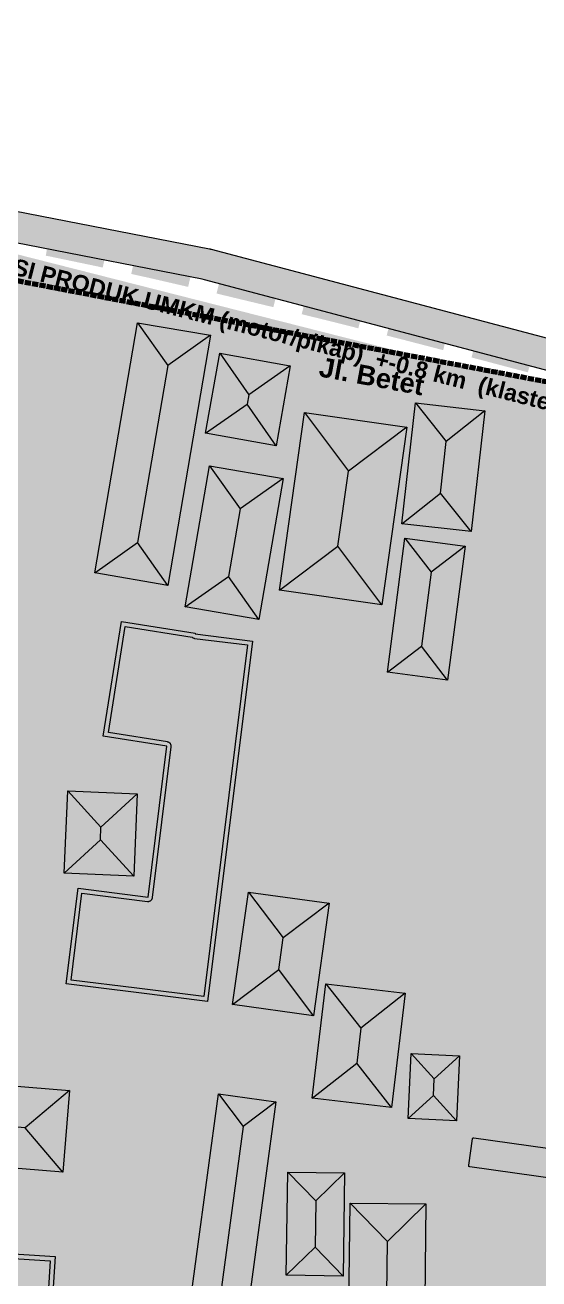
# Model space of a CAD drawing. Header units: metres. Extents: x 305909 to 307171, y 9156037 to 9156671.
# Drawn here: x 306604.4 to 306657.2, y 9156401.9 to 9156530.5 of the extents above; entities that cross this region are included whole.
import ezdxf
from ezdxf.enums import TextEntityAlignment as Align

# ---------------------------------------------------------------- set-up
doc = ezdxf.new("R2010")
doc.units = ezdxf.units.M
doc.linetypes.add('DASHED', pattern=[1.524, 1.27, -0.254])
doc.linetypes.add('DASHED2', pattern=[0.762, 0.635, -0.127])
for name, color, linetype, lineweight, true_color in [('A-ALUR_DISTRIBUSI', 7, 'DASHED', 50, 0x7828a0), ('A-LABEL', 7, 'Continuous', 0, 0x000000), ('B-BANGUNAN_PERMUKIMAN', 7, 'Continuous', 13, 0xf0cd8c), ('B-BAYANGAN', 7, 'Continuous', 0, 0x76786c), ('B-DELINEASI', 7, 'DASHED2', 70, 0xc800c8), ('J-PERKERASAN_JALAN', 7, 'Continuous', 9, 0x989896), ('T-LABEL_JALAN', 7, 'Continuous', 0, 0x282828), ('Z-R', 7, 'Continuous', 0, 0xfaf4e6)]:
    doc.layers.add(name, color=color, linetype=linetype, lineweight=lineweight, true_color=true_color)
doc.styles.add('ARIALB', font='arialbd.ttf')

msp = doc.modelspace()

# ---------------------------------------------------------------- hatches: boundary and pattern name
at = {"layer": 'A-ALUR_DISTRIBUSI', "true_color": 0x7828a0}
h = msp.add_hatch(color=195, dxfattribs=at)
h.dxf.hatch_style = 1
h.paths.add_polyline_path([(306607.12, 9156508.18), (306607.13, 9156508.18), (306612.09, 9156507.15), (306612.09, 9156507.14), (306612.67, 9156507.02), (306612.37, 9156505.65), (306611.8, 9156505.78), (306606.85, 9156506.81), (306606.52, 9156506.87), (306606.78, 9156508.25), (306607.12, 9156508.18)])
h = msp.add_hatch(color=195, dxfattribs=at)
h.dxf.hatch_style = 1
h.paths.add_polyline_path([(306617.51, 9156505.95), (306617.52, 9156505.95), (306621.46, 9156505.04), (306621.14, 9156503.67), (306617.2, 9156504.58), (306615.3, 9156505), (306615.6, 9156506.37), (306617.51, 9156505.95)])
h = msp.add_hatch(color=195, dxfattribs=at)
h.dxf.hatch_style = 1
h.paths.add_polyline_path([(306629.72, 9156503.07), (306629.73, 9156503.07), (306630.23, 9156502.95), (306629.89, 9156501.59), (306629.39, 9156501.71), (306624.06, 9156502.99), (306624.39, 9156504.35), (306629.72, 9156503.07)])
h = msp.add_hatch(color=195, dxfattribs=at)
h.dxf.hatch_style = 1
h.paths.add_polyline_path([(306636.51, 9156501.4), (306636.52, 9156501.39), (306638.96, 9156500.77), (306638.62, 9156499.42), (306636.18, 9156500.04), (306632.8, 9156500.87), (306633.14, 9156502.23), (306636.51, 9156501.4)])
h = msp.add_hatch(color=195, dxfattribs=at)
h.dxf.hatch_style = 1
h.paths.add_polyline_path([(306643.76, 9156499.56), (306643.77, 9156499.55), (306647.68, 9156498.54), (306647.33, 9156497.18), (306643.41, 9156498.2), (306641.53, 9156498.68), (306641.87, 9156500.04), (306643.76, 9156499.56)])
h = msp.add_hatch(color=195, dxfattribs=at)
h.dxf.hatch_style = 1
h.paths.add_polyline_path([(306651.46, 9156497.55), (306651.47, 9156497.55), (306656.39, 9156496.25), (306656.03, 9156494.9), (306651.11, 9156496.2), (306650.24, 9156496.43), (306650.59, 9156497.78), (306651.46, 9156497.55)])
at = {"layer": 'B-BANGUNAN_PERMUKIMAN', "true_color": 0xef9568}
h = msp.add_hatch(color=21, dxfattribs=at)
h.dxf.hatch_style = 1
h.paths.add_polyline_path([(306615.93, 9156499.98), (306615.93, 9156499.98), (306619.04, 9156495.59), (306615.95, 9156477.43), (306611.56, 9156474.32), (306615.93, 9156499.98)])
at = {"layer": 'B-BANGUNAN_PERMUKIMAN', "true_color": 0xe79064}
h = msp.add_hatch(color=33, dxfattribs=at)
h.dxf.hatch_style = 1
h.paths.add_polyline_path([(306619.04, 9156495.59), (306615.93, 9156499.98), (306623.43, 9156498.7), (306619.04, 9156495.59)])
at = {"layer": 'B-BANGUNAN_PERMUKIMAN', "true_color": 0xb8724f}
h = msp.add_hatch(color=35, dxfattribs=at)
h.dxf.hatch_style = 1
h.paths.add_polyline_path([(306619.07, 9156473.04), (306615.95, 9156477.43), (306619.04, 9156495.59), (306623.43, 9156498.7), (306619.07, 9156473.04)])
at = {"layer": 'B-BANGUNAN_PERMUKIMAN', "true_color": 0xef9568}
h = msp.add_hatch(color=21, dxfattribs=at)
h.dxf.hatch_style = 1
h.paths.add_polyline_path([(306627.36, 9156492.59), (306627.19, 9156491.64), (306622.92, 9156488.66), (306624.38, 9156496.86), (306624.38, 9156496.86), (306627.36, 9156492.59)])
at = {"layer": 'B-BANGUNAN_PERMUKIMAN', "true_color": 0xe79064}
h = msp.add_hatch(color=33, dxfattribs=at)
h.dxf.hatch_style = 1
h.paths.add_polyline_path([(306627.36, 9156492.59), (306624.38, 9156496.86), (306631.63, 9156495.58), (306627.36, 9156492.59)])
at = {"layer": 'B-BANGUNAN_PERMUKIMAN', "true_color": 0xb8724f}
h = msp.add_hatch(color=35, dxfattribs=at)
h.dxf.hatch_style = 1
h.paths.add_polyline_path([(306627.19, 9156491.64), (306627.36, 9156492.59), (306631.63, 9156495.58), (306630.18, 9156487.37), (306630.18, 9156487.37), (306627.19, 9156491.64)])
at = {"layer": 'B-BANGUNAN_PERMUKIMAN', "true_color": 0xc07753}
h = msp.add_hatch(color=23, dxfattribs=at)
h.dxf.hatch_style = 1
h.paths.add_polyline_path([(306627.19, 9156491.64), (306630.18, 9156487.37), (306622.92, 9156488.66), (306627.19, 9156491.64)])
at = {"layer": 'B-BANGUNAN_PERMUKIMAN', "true_color": 0xee9467}
h = msp.add_hatch(color=21, dxfattribs=at)
h.dxf.hatch_style = 1
h.paths.add_polyline_path([(306647.64, 9156487.8), (306647.04, 9156482.51), (306643.09, 9156479.36), (306644.49, 9156491.76), (306647.64, 9156487.8)])
at = {"layer": 'B-BANGUNAN_PERMUKIMAN', "true_color": 0xe99165}
h = msp.add_hatch(color=33, dxfattribs=at)
h.dxf.hatch_style = 1
h.paths.add_polyline_path([(306651.6, 9156490.95), (306647.64, 9156487.8), (306644.49, 9156491.76), (306644.49, 9156491.76), (306651.6, 9156490.95)])
at = {"layer": 'B-BANGUNAN_PERMUKIMAN', "true_color": 0xef9467}
h = msp.add_hatch(color=21, dxfattribs=at)
h.dxf.hatch_style = 1
h.paths.add_polyline_path([(306633.09, 9156490.77), (306637.6, 9156484.77), (306636.51, 9156477.05), (306630.52, 9156472.54), (306633.09, 9156490.77)])
at = {"layer": 'B-BANGUNAN_PERMUKIMAN', "true_color": 0xe89064}
h = msp.add_hatch(color=33, dxfattribs=at)
h.dxf.hatch_style = 1
h.paths.add_polyline_path([(306643.6, 9156489.29), (306643.6, 9156489.29), (306637.6, 9156484.77), (306633.09, 9156490.77), (306643.6, 9156489.29)])
at = {"layer": 'B-BANGUNAN_PERMUKIMAN', "true_color": 0xb97350}
h = msp.add_hatch(color=23, dxfattribs=at)
h.dxf.hatch_style = 1
h.paths.add_polyline_path([(306650.19, 9156478.56), (306650.19, 9156478.56), (306647.04, 9156482.51), (306647.64, 9156487.8), (306651.6, 9156490.95), (306650.19, 9156478.56)])
at = {"layer": 'B-BANGUNAN_PERMUKIMAN', "true_color": 0xb87350}
h = msp.add_hatch(color=35, dxfattribs=at)
h.dxf.hatch_style = 1
h.paths.add_polyline_path([(306641.03, 9156471.05), (306641.03, 9156471.05), (306636.51, 9156477.05), (306637.6, 9156484.77), (306643.6, 9156489.29), (306641.27, 9156472.8), (306641.03, 9156471.05)])
at = {"layer": 'B-BANGUNAN_PERMUKIMAN', "true_color": 0xef9568}
h = msp.add_hatch(color=21, dxfattribs=at)
h.dxf.hatch_style = 1
h.paths.add_polyline_path([(306626.47, 9156480.88), (306625.28, 9156473.96), (306620.85, 9156470.84), (306623.35, 9156485.31), (306626.47, 9156480.88)])
at = {"layer": 'B-BANGUNAN_PERMUKIMAN', "true_color": 0xe79064}
h = msp.add_hatch(color=33, dxfattribs=at)
h.dxf.hatch_style = 1
h.paths.add_polyline_path([(306626.47, 9156480.88), (306623.35, 9156485.31), (306623.35, 9156485.31), (306630.9, 9156484), (306626.47, 9156480.88)])
at = {"layer": 'B-BANGUNAN_PERMUKIMAN', "true_color": 0xb8724f}
h = msp.add_hatch(color=35, dxfattribs=at)
h.dxf.hatch_style = 1
h.paths.add_polyline_path([(306628.4, 9156469.53), (306628.4, 9156469.53), (306625.28, 9156473.96), (306626.47, 9156480.88), (306630.9, 9156484), (306628.4, 9156469.53)])
at = {"layer": 'B-BANGUNAN_PERMUKIMAN', "true_color": 0xbe7652}
h = msp.add_hatch(color=23, dxfattribs=at)
h.dxf.hatch_style = 1
h.paths.add_polyline_path([(306647.04, 9156482.51), (306650.19, 9156478.56), (306643.09, 9156479.36), (306647.04, 9156482.51)])
at = {"layer": 'B-BANGUNAN_PERMUKIMAN', "true_color": 0xc07753}
h = msp.add_hatch(color=23, dxfattribs=at)
h.dxf.hatch_style = 1
h.paths.add_polyline_path([(306611.56, 9156474.32), (306615.95, 9156477.43), (306619.07, 9156473.04), (306611.56, 9156474.32)])
at = {"layer": 'B-BANGUNAN_PERMUKIMAN', "true_color": 0xee9467}
h = msp.add_hatch(color=21, dxfattribs=at)
h.dxf.hatch_style = 1
h.paths.add_polyline_path([(306646.09, 9156474.39), (306645.1, 9156466.81), (306641.61, 9156464.12), (306643.41, 9156477.88), (306646.09, 9156474.39)])
at = {"layer": 'B-BANGUNAN_PERMUKIMAN', "true_color": 0xe89064}
h = msp.add_hatch(color=33, dxfattribs=at)
h.dxf.hatch_style = 1
h.paths.add_polyline_path([(306646.09, 9156474.39), (306643.41, 9156477.88), (306649.58, 9156477.07), (306646.09, 9156474.39)])
at = {"layer": 'B-BANGUNAN_PERMUKIMAN', "true_color": 0xbf7753}
h = msp.add_hatch(color=23, dxfattribs=at)
h.dxf.hatch_style = 1
h.paths.add_polyline_path([(306636.51, 9156477.05), (306641.03, 9156471.05), (306630.52, 9156472.54), (306636.51, 9156477.05)])
at = {"layer": 'B-BANGUNAN_PERMUKIMAN', "true_color": 0xb97350}
h = msp.add_hatch(color=23, dxfattribs=at)
h.dxf.hatch_style = 1
h.paths.add_polyline_path([(306647.78, 9156463.31), (306647.78, 9156463.31), (306645.1, 9156466.81), (306646.09, 9156474.39), (306649.58, 9156477.07), (306649.58, 9156477.07), (306647.78, 9156463.31)])
at = {"layer": 'B-BANGUNAN_PERMUKIMAN', "true_color": 0xc07753}
h = msp.add_hatch(color=23, dxfattribs=at)
h.dxf.hatch_style = 1
h.paths.add_polyline_path([(306625.28, 9156473.96), (306628.4, 9156469.53), (306620.85, 9156470.84), (306620.85, 9156470.84), (306625.28, 9156473.96)])
at = {"layer": 'B-BANGUNAN_PERMUKIMAN', "true_color": 0xd4845c}
h = msp.add_hatch(color=23, dxfattribs=at)
h.dxf.hatch_style = 1
h.paths.add_polyline_path([(306627.74, 9156467.32), (306623.14, 9156430.33), (306615.81, 9156431.24), (306608.62, 9156432.13), (306609.84, 9156441.95), (306617.03, 9156441.05), (306618.96, 9156456.53), (306612.43, 9156457.55), (306614.29, 9156469.33), (306621.87, 9156468.13), (306621.85, 9156468.05), (306627.74, 9156467.32)])
at = {"layer": 'B-BANGUNAN_PERMUKIMAN', "true_color": 0xbf7753}
h = msp.add_hatch(color=23, dxfattribs=at)
h.dxf.hatch_style = 1
h.paths.add_polyline_path([(306641.61, 9156464.12), (306641.61, 9156464.12), (306645.1, 9156466.81), (306647.78, 9156463.31), (306641.79, 9156464.1), (306641.61, 9156464.12)])
at = {"layer": 'B-BANGUNAN_PERMUKIMAN', "true_color": 0xed9366}
h = msp.add_hatch(color=21, dxfattribs=at)
h.dxf.hatch_style = 1
h.paths.add_polyline_path([(306608.78, 9156451.96), (306608.78, 9156451.96), (306612.19, 9156448.23), (306612.13, 9156446.93), (306608.4, 9156443.52), (306608.78, 9156451.96)])
at = {"layer": 'B-BANGUNAN_PERMUKIMAN', "true_color": 0xea9265}
h = msp.add_hatch(color=33, dxfattribs=at)
h.dxf.hatch_style = 1
h.paths.add_polyline_path([(306612.19, 9156448.23), (306608.78, 9156451.96), (306615.92, 9156451.64), (306612.19, 9156448.23)])
at = {"layer": 'B-BANGUNAN_PERMUKIMAN', "true_color": 0xba7451}
h = msp.add_hatch(color=23, dxfattribs=at)
h.dxf.hatch_style = 1
h.paths.add_polyline_path([(306612.13, 9156446.93), (306612.19, 9156448.23), (306615.92, 9156451.64), (306615.55, 9156443.2), (306612.13, 9156446.93)])
at = {"layer": 'B-BANGUNAN_PERMUKIMAN', "true_color": 0xbd7552}
h = msp.add_hatch(color=23, dxfattribs=at)
h.dxf.hatch_style = 1
h.paths.add_polyline_path([(306612.13, 9156446.93), (306615.55, 9156443.2), (306615.55, 9156443.2), (306608.4, 9156443.52), (306612.13, 9156446.93)])
at = {"layer": 'B-BANGUNAN_PERMUKIMAN', "true_color": 0xef9467}
h = msp.add_hatch(color=21, dxfattribs=at)
h.dxf.hatch_style = 1
h.paths.add_polyline_path([(306627.33, 9156441.57), (306630.89, 9156436.85), (306630.44, 9156433.6), (306625.71, 9156430.04), (306627.33, 9156441.57)])
at = {"layer": 'B-BANGUNAN_PERMUKIMAN', "true_color": 0xe89064}
h = msp.add_hatch(color=33, dxfattribs=at)
h.dxf.hatch_style = 1
h.paths.add_polyline_path([(306635.62, 9156440.41), (306630.89, 9156436.85), (306627.33, 9156441.57), (306635.62, 9156440.41)])
at = {"layer": 'B-BANGUNAN_PERMUKIMAN', "true_color": 0xb87350}
h = msp.add_hatch(color=35, dxfattribs=at)
h.dxf.hatch_style = 1
h.paths.add_polyline_path([(306630.44, 9156433.6), (306630.89, 9156436.85), (306635.62, 9156440.41), (306634, 9156428.87), (306630.44, 9156433.6)])
at = {"layer": 'B-BANGUNAN_PERMUKIMAN', "true_color": 0xbf7753}
h = msp.add_hatch(color=23, dxfattribs=at)
h.dxf.hatch_style = 1
h.paths.add_polyline_path([(306630.44, 9156433.6), (306634, 9156428.87), (306634, 9156428.87), (306625.71, 9156430.04), (306630.44, 9156433.6)])
at = {"layer": 'B-BANGUNAN_PERMUKIMAN', "true_color": 0xee9467}
h = msp.add_hatch(color=21, dxfattribs=at)
h.dxf.hatch_style = 1
h.paths.add_polyline_path([(306638.87, 9156427.6), (306638.45, 9156424.01), (306633.89, 9156420.41), (306635.27, 9156432.16), (306638.87, 9156427.6)])
at = {"layer": 'B-BANGUNAN_PERMUKIMAN', "true_color": 0xe99165}
h = msp.add_hatch(color=33, dxfattribs=at)
h.dxf.hatch_style = 1
h.paths.add_polyline_path([(306638.87, 9156427.6), (306635.27, 9156432.16), (306635.27, 9156432.16), (306643.42, 9156431.2), (306638.87, 9156427.6)])
at = {"layer": 'B-BANGUNAN_PERMUKIMAN', "true_color": 0xb97350}
h = msp.add_hatch(color=23, dxfattribs=at)
h.dxf.hatch_style = 1
h.paths.add_polyline_path([(306642.04, 9156419.45), (306638.45, 9156424.01), (306638.87, 9156427.6), (306643.42, 9156431.2), (306642.04, 9156419.45)])
at = {"layer": 'B-BANGUNAN_PERMUKIMAN', "true_color": 0xed9366}
h = msp.add_hatch(color=21, dxfattribs=at)
h.dxf.hatch_style = 1
h.paths.add_polyline_path([(306644.04, 9156425), (306646.41, 9156422.4), (306646.33, 9156420.7), (306643.72, 9156418.34), (306644.04, 9156425)])
at = {"layer": 'B-BANGUNAN_PERMUKIMAN', "true_color": 0xea9265}
h = msp.add_hatch(color=33, dxfattribs=at)
h.dxf.hatch_style = 1
h.paths.add_polyline_path([(306649.01, 9156424.77), (306649.01, 9156424.77), (306646.41, 9156422.4), (306644.04, 9156425), (306649.01, 9156424.77)])
at = {"layer": 'B-BANGUNAN_PERMUKIMAN', "true_color": 0xba7451}
h = msp.add_hatch(color=23, dxfattribs=at)
h.dxf.hatch_style = 1
h.paths.add_polyline_path([(306646.33, 9156420.7), (306646.41, 9156422.4), (306649.01, 9156424.77), (306648.69, 9156418.1), (306648.69, 9156418.1), (306646.33, 9156420.7)])
at = {"layer": 'B-BANGUNAN_PERMUKIMAN', "true_color": 0xbe7652}
h = msp.add_hatch(color=23, dxfattribs=at)
h.dxf.hatch_style = 1
h.paths.add_polyline_path([(306638.45, 9156424.01), (306642.04, 9156419.45), (306633.89, 9156420.41), (306633.89, 9156420.41), (306638.45, 9156424.01)])
at = {"layer": 'B-BANGUNAN_PERMUKIMAN', "true_color": 0xe99165}
h = msp.add_hatch(color=33, dxfattribs=at)
h.dxf.hatch_style = 1
h.paths.add_polyline_path([(306604.42, 9156417.36), (306599.84, 9156417.73), (306595.99, 9156422.27), (306595.99, 9156422.27), (306608.95, 9156421.21), (306604.42, 9156417.36)])
at = {"layer": 'B-BANGUNAN_PERMUKIMAN', "true_color": 0xba7350}
h = msp.add_hatch(color=23, dxfattribs=at)
h.dxf.hatch_style = 1
h.paths.add_polyline_path([(306604.42, 9156417.36), (306608.95, 9156421.21), (306608.27, 9156412.82), (306604.42, 9156417.36)])
at = {"layer": 'B-BANGUNAN_PERMUKIMAN', "true_color": 0xee9467}
h = msp.add_hatch(color=21, dxfattribs=at)
h.dxf.hatch_style = 1
h.paths.add_polyline_path([(306624.26, 9156420.84), (306624.26, 9156420.84), (306626.8, 9156417.51), (306624.21, 9156398.34), (306620.87, 9156395.8), (306620.87, 9156395.8), (306624.26, 9156420.84)])
at = {"layer": 'B-BANGUNAN_PERMUKIMAN', "true_color": 0xe89064}
h = msp.add_hatch(color=33, dxfattribs=at)
h.dxf.hatch_style = 1
h.paths.add_polyline_path([(306626.8, 9156417.51), (306624.26, 9156420.84), (306630.13, 9156420.05), (306626.8, 9156417.51)])
at = {"layer": 'B-BANGUNAN_PERMUKIMAN', "true_color": 0xbd7552}
h = msp.add_hatch(color=23, dxfattribs=at)
h.dxf.hatch_style = 1
h.paths.add_polyline_path([(306646.33, 9156420.7), (306648.69, 9156418.1), (306643.72, 9156418.34), (306646.33, 9156420.7)])
at = {"layer": 'B-BANGUNAN_PERMUKIMAN', "true_color": 0xb97350}
h = msp.add_hatch(color=23, dxfattribs=at)
h.dxf.hatch_style = 1
h.paths.add_polyline_path([(306626.75, 9156395.01), (306624.21, 9156398.34), (306626.8, 9156417.51), (306630.13, 9156420.05), (306626.75, 9156395.01)])
at = {"layer": 'B-BANGUNAN_PERMUKIMAN', "true_color": 0xbe7652}
h = msp.add_hatch(color=23, dxfattribs=at)
h.dxf.hatch_style = 1
h.paths.add_polyline_path([(306595.3, 9156413.88), (306599.84, 9156417.73), (306604.42, 9156417.36), (306608.27, 9156412.82), (306595.3, 9156413.88)])
at = {"layer": 'B-BANGUNAN_PERMUKIMAN', "true_color": 0xec9366}
h = msp.add_hatch(color=33, dxfattribs=at)
h.dxf.hatch_style = 1
h.paths.add_polyline_path([(306634.25, 9156409.86), (306634.18, 9156405.12), (306631.22, 9156402.24), (306631.37, 9156412.82), (306634.25, 9156409.86)])
at = {"layer": 'B-BANGUNAN_PERMUKIMAN', "true_color": 0xeb9266}
h = msp.add_hatch(color=33, dxfattribs=at)
h.dxf.hatch_style = 1
h.paths.add_polyline_path([(306634.25, 9156409.86), (306631.37, 9156412.82), (306637.21, 9156412.74), (306637.21, 9156412.74), (306634.25, 9156409.86)])
at = {"layer": 'B-BANGUNAN_PERMUKIMAN', "true_color": 0xbb7451}
h = msp.add_hatch(color=23, dxfattribs=at)
h.dxf.hatch_style = 1
h.paths.add_polyline_path([(306634.18, 9156405.12), (306634.25, 9156409.86), (306637.21, 9156412.74), (306637.07, 9156402.16), (306634.18, 9156405.12)])
at = {"layer": 'B-BANGUNAN_PERMUKIMAN', "true_color": 0xd4845c}
h = msp.add_hatch(color=23, dxfattribs=at)
h.dxf.hatch_style = 1
h.paths.add_polyline_path([(306607.47, 9156404.15), (306606.73, 9156392.59), (306594.38, 9156393.37), (306594.22, 9156390.81), (306587.31, 9156391.25), (306587.54, 9156394.84), (306580.74, 9156395.27), (306581.69, 9156410.28), (306588.83, 9156409.82), (306588.65, 9156406.91), (306595.79, 9156406.45), (306595.7, 9156404.9), (306607.47, 9156404.15)])
at = {"layer": 'B-BANGUNAN_PERMUKIMAN', "true_color": 0xec9366}
h = msp.add_hatch(color=33, dxfattribs=at)
h.dxf.hatch_style = 1
h.paths.add_polyline_path([(306637.77, 9156409.64), (306641.62, 9156405.71), (306641.56, 9156400.31), (306637.62, 9156396.46), (306637.62, 9156396.46), (306637.65, 9156399.27), (306637.77, 9156409.64)])
at = {"layer": 'B-BANGUNAN_PERMUKIMAN', "true_color": 0xeb9266}
h = msp.add_hatch(color=33, dxfattribs=at)
h.dxf.hatch_style = 1
h.paths.add_polyline_path([(306645.56, 9156409.56), (306641.62, 9156405.71), (306637.77, 9156409.64), (306645.56, 9156409.56)])
at = {"layer": 'B-BANGUNAN_PERMUKIMAN', "true_color": 0xbb7451}
h = msp.add_hatch(color=23, dxfattribs=at)
h.dxf.hatch_style = 1
h.paths.add_polyline_path([(306641.56, 9156400.31), (306641.62, 9156405.71), (306645.56, 9156409.56), (306645.41, 9156396.37), (306645.41, 9156396.37), (306641.56, 9156400.31)])
at = {"layer": 'B-BANGUNAN_PERMUKIMAN', "true_color": 0xbc7551}
h = msp.add_hatch(color=23, dxfattribs=at)
h.dxf.hatch_style = 1
h.paths.add_polyline_path([(306634.18, 9156405.12), (306637.07, 9156402.16), (306631.22, 9156402.24), (306631.22, 9156402.24), (306634.18, 9156405.12)])
at = {"layer": 'B-BAYANGAN', "true_color": 0x76786c}
h = msp.add_hatch(color=8, dxfattribs=at)
h.dxf.hatch_style = 1
h.paths.add_polyline_path([(306624.18, 9156497.95), (306619.82, 9156472.29), (306612.31, 9156473.57), (306616.68, 9156499.23), (306624.18, 9156497.95)])
h = msp.add_hatch(color=8, dxfattribs=at)
h.dxf.hatch_style = 1
h.paths.add_polyline_path([(306605.12, 9156497.77), (306603.11, 9156482.96), (306597.41, 9156483.73), (306599.42, 9156498.55), (306605.12, 9156497.77)])
h = msp.add_hatch(color=8, dxfattribs=at)
h.dxf.hatch_style = 1
h.paths.add_polyline_path([(306632.38, 9156494.83), (306630.93, 9156486.62), (306623.67, 9156487.91), (306625.13, 9156496.11), (306632.38, 9156494.83)])
h = msp.add_hatch(color=8, dxfattribs=at)
h.dxf.hatch_style = 1
h.paths.add_polyline_path([(306652.35, 9156490.2), (306650.94, 9156477.81), (306643.84, 9156478.61), (306645.24, 9156491.01), (306652.35, 9156490.2)])
h = msp.add_hatch(color=8, dxfattribs=at)
h.dxf.hatch_style = 1
h.paths.add_polyline_path([(306644.35, 9156488.54), (306641.78, 9156470.3), (306631.27, 9156471.79), (306633.84, 9156490.02), (306644.35, 9156488.54)])
h = msp.add_hatch(color=8, dxfattribs=at)
h.dxf.hatch_style = 1
h.paths.add_polyline_path([(306631.65, 9156483.25), (306629.15, 9156468.78), (306621.6, 9156470.09), (306624.1, 9156484.56), (306631.65, 9156483.25)])
h = msp.add_hatch(color=8, dxfattribs=at)
h.dxf.hatch_style = 1
h.paths.add_polyline_path([(306650.33, 9156476.32), (306648.53, 9156462.56), (306642.36, 9156463.37), (306644.16, 9156477.13), (306650.33, 9156476.32)])
h = msp.add_hatch(color=8, dxfattribs=at)
h.dxf.hatch_style = 1
h.paths.add_polyline_path([(306628.49, 9156466.57), (306623.89, 9156429.58), (306616.56, 9156430.49), (306609.37, 9156431.38), (306610.59, 9156441.2), (306617.78, 9156440.3), (306619.71, 9156455.78), (306613.18, 9156456.8), (306615.04, 9156468.58), (306622.62, 9156467.38), (306622.6, 9156467.3), (306628.49, 9156466.57)])
h = msp.add_hatch(color=8, dxfattribs=at)
h.dxf.hatch_style = 1
h.paths.add_polyline_path([(306616.67, 9156450.89), (306616.3, 9156442.45), (306609.15, 9156442.77), (306609.53, 9156451.21), (306616.67, 9156450.89)])
h = msp.add_hatch(color=8, dxfattribs=at)
h.dxf.hatch_style = 1
h.paths.add_polyline_path([(306636.37, 9156439.66), (306634.75, 9156428.12), (306626.46, 9156429.29), (306628.08, 9156440.82), (306636.37, 9156439.66)])
h = msp.add_hatch(color=8, dxfattribs=at)
h.dxf.hatch_style = 1
h.paths.add_polyline_path([(306644.17, 9156430.45), (306642.79, 9156418.7), (306634.64, 9156419.66), (306636.02, 9156431.41), (306644.17, 9156430.45)])
h = msp.add_hatch(color=8, dxfattribs=at)
h.dxf.hatch_style = 1
h.paths.add_polyline_path([(306649.76, 9156424.02), (306649.44, 9156417.35), (306644.47, 9156417.59), (306644.79, 9156424.25), (306649.76, 9156424.02)])
h = msp.add_hatch(color=8, dxfattribs=at)
h.dxf.hatch_style = 1
h.paths.add_polyline_path([(306609.7, 9156420.46), (306609.02, 9156412.07), (306596.05, 9156413.13), (306596.74, 9156421.52), (306609.7, 9156420.46)])
h = msp.add_hatch(color=8, dxfattribs=at)
h.dxf.hatch_style = 1
h.paths.add_polyline_path([(306630.88, 9156419.3), (306627.5, 9156394.26), (306621.62, 9156395.05), (306625.01, 9156420.09), (306630.88, 9156419.3)])
h = msp.add_hatch(color=8, dxfattribs=at)
h.dxf.hatch_style = 1
h.paths.add_polyline_path([(306637.96, 9156411.99), (306637.82, 9156401.41), (306631.97, 9156401.49), (306632.12, 9156412.07), (306637.96, 9156411.99)])
h = msp.add_hatch(color=8, dxfattribs=at)
h.dxf.hatch_style = 1
h.paths.add_polyline_path([(306608.22, 9156403.4), (306607.48, 9156391.84), (306595.13, 9156392.62), (306594.97, 9156390.06), (306588.06, 9156390.5), (306588.29, 9156394.09), (306581.49, 9156394.52), (306582.44, 9156409.53), (306589.58, 9156409.07), (306589.4, 9156406.16), (306596.54, 9156405.7), (306596.45, 9156404.15), (306608.22, 9156403.4)])
h = msp.add_hatch(color=8, dxfattribs=at)
h.dxf.hatch_style = 1
h.paths.add_polyline_path([(306646.31, 9156408.81), (306646.16, 9156395.62), (306638.37, 9156395.71), (306638.52, 9156408.89), (306646.31, 9156408.81)])
at = {"layer": 'J-PERKERASAN_JALAN', "true_color": 0xa8a8a6}
h = msp.add_hatch(color=253, dxfattribs=at)
h.dxf.hatch_style = 1
h.paths.add_polyline_path([(306644.85, 9156501.89), (306682.63, 9156491.9), (306683.15, 9156491.8), (306683.67, 9156491.77), (306684.2, 9156491.8), (306684.72, 9156491.91), (306685.22, 9156492.09), (306685.69, 9156492.32), (306686.12, 9156492.62), (306686.52, 9156492.98), (306686.86, 9156493.38), (306687.15, 9156493.82), (306687.37, 9156494.3), (306687.53, 9156494.8), (306687.63, 9156495.32), (306695.98, 9156569.63), (306695.99, 9156569.68), (306698.58, 9156595.65), (306698.6, 9156596.17), (306698.55, 9156596.7), (306698.43, 9156597.21), (306698.24, 9156597.7), (306697.99, 9156598.17), (306697.68, 9156598.6), (306697.32, 9156598.98), (306696.91, 9156599.31), (306696.46, 9156599.59), (306695.98, 9156599.8), (306695.48, 9156599.95), (306694.96, 9156600.03), (306670.55, 9156602.2), (306670.52, 9156602.2), (306670.5, 9156602.21), (306670.47, 9156602.21), (306657.24, 9156603.85), (306657.04, 9156603.87), (306645.01, 9156604.73), (306644.99, 9156604.73), (306644.85, 9156604.74), (306644.85, 9156621.26), (306646.4, 9156640), (306649.41, 9156640), (306647.06, 9156611.65), (306647.05, 9156611.12), (306647.11, 9156610.6), (306647.24, 9156610.08), (306647.43, 9156609.59), (306647.69, 9156609.14), (306648.01, 9156608.71), (306648.37, 9156608.34), (306648.79, 9156608.01), (306649.24, 9156607.74), (306649.73, 9156607.54), (306650.24, 9156607.4), (306650.76, 9156607.33), (306657.37, 9156606.85), (306657.42, 9156606.85), (306657.45, 9156606.85), (306657.5, 9156606.84), (306665.34, 9156605.87), (306665.87, 9156605.84), (306666.39, 9156605.88), (306666.91, 9156605.98), (306667.41, 9156606.16), (306667.88, 9156606.4), (306668.31, 9156606.69), (306668.7, 9156607.05), (306669.04, 9156607.45), (306669.33, 9156607.89), (306669.55, 9156608.36), (306669.72, 9156608.86), (306669.81, 9156609.38), (306673.32, 9156640), (306676.34, 9156640), (306672.8, 9156609.13), (306672.78, 9156608.6), (306672.82, 9156608.07), (306672.94, 9156607.55), (306673.12, 9156607.05), (306673.37, 9156606.58), (306673.67, 9156606.15), (306674.04, 9156605.76), (306674.45, 9156605.42), (306674.9, 9156605.14), (306675.39, 9156604.92), (306675.9, 9156604.77), (306676.42, 9156604.69), (306695.45, 9156603), (306695.97, 9156602.98), (306696.48, 9156603.04), (306696.98, 9156603.16), (306697.46, 9156603.34), (306697.91, 9156603.58), (306698.33, 9156603.87), (306698.7, 9156604.22), (306699.03, 9156604.61), (306699.31, 9156605.04), (306699.53, 9156605.51), (306699.69, 9156606), (306699.78, 9156606.5), (306703.85, 9156640), (306706.87, 9156640), (306702.83, 9156606.71), (306702.8, 9156606.21), (306702.83, 9156605.7), (306702.93, 9156605.21), (306703.09, 9156604.73), (306703.31, 9156604.27), (306703.58, 9156603.85), (306703.91, 9156603.46), (306704.28, 9156603.12), (306704.69, 9156602.83), (306705.13, 9156602.59), (306705.61, 9156602.41), (306706.1, 9156602.29), (306706.6, 9156602.23), (306734.8, 9156600.81), (306735.34, 9156600.82), (306735.87, 9156600.9), (306736.39, 9156601.05), (306736.88, 9156601.27), (306737.33, 9156601.55), (306737.75, 9156601.89), (306738.11, 9156602.29), (306738.42, 9156602.73), (306738.67, 9156603.2), (306738.85, 9156603.71), (306738.96, 9156604.23), (306739.01, 9156604.77), (306739.21, 9156624.77), (306739.21, 9156624.9), (306739.22, 9156624.96), (306739.23, 9156625.09), (306739.38, 9156626.14), (306739.39, 9156626.23), (306739.43, 9156626.4), (306739.46, 9156626.48), (306739.71, 9156627.27), (306739.74, 9156627.36), (306739.81, 9156627.52), (306739.88, 9156627.65), (306739.98, 9156627.79), (306740.04, 9156627.86), (306740.45, 9156628.34), (306740.52, 9156628.42), (306740.64, 9156628.54), (306740.76, 9156628.63), (306740.89, 9156628.71), (306741.02, 9156628.78), (306741.19, 9156628.84), (306741.28, 9156628.87), (306741.89, 9156629.04), (306741.98, 9156629.06), (306742.17, 9156629.09), (306742.26, 9156629.1), (306742.92, 9156629.15), (306742.96, 9156629.16), (306742.98, 9156629.16), (306743.02, 9156629.16), (306746.83, 9156629.32), (306746.83, 9156624.75), (306746.63, 9156624.79), (306746.11, 9156624.81), (306745.6, 9156624.77), (306745.09, 9156624.66), (306744.61, 9156624.49), (306744.15, 9156624.26), (306743.72, 9156623.97), (306743.33, 9156623.63), (306743, 9156623.25), (306742.71, 9156622.82), (306742.48, 9156622.36), (306742.31, 9156621.87), (306742.21, 9156621.37), (306742.17, 9156620.85), (306742.01, 9156605.08), (306742.04, 9156604.58), (306742.13, 9156604.08), (306742.28, 9156603.6), (306742.49, 9156603.13), (306742.76, 9156602.71), (306743.09, 9156602.31), (306743.46, 9156601.97), (306743.87, 9156601.67), (306744.31, 9156601.42), (306744.78, 9156601.24), (306745.27, 9156601.11), (306745.78, 9156601.05), (306746.28, 9156601.05), (306746.83, 9156601.09), (306746.83, 9156598.08), (306740.56, 9156597.65), (306740.55, 9156597.65), (306739.62, 9156597.58), (306739.5, 9156597.58), (306739.44, 9156597.58), (306739.32, 9156597.58), (306705.78, 9156599.27), (306705.27, 9156599.26), (306704.77, 9156599.19), (306704.28, 9156599.06), (306703.82, 9156598.86), (306703.38, 9156598.61), (306702.97, 9156598.31), (306702.61, 9156597.95), (306702.29, 9156597.56), (306702.03, 9156597.12), (306701.83, 9156596.66), (306701.68, 9156596.17), (306701.6, 9156595.67), (306698.97, 9156569.35), (306698.97, 9156569.34), (306698.97, 9156569.32), (306690.45, 9156493.63), (306690.43, 9156493.09), (306690.48, 9156492.56), (306690.6, 9156492.03), (306690.78, 9156491.53), (306691.04, 9156491.06), (306691.35, 9156490.62), (306691.72, 9156490.23), (306692.14, 9156489.9), (306692.6, 9156489.62), (306693.09, 9156489.41), (306693.61, 9156489.26), (306746.58, 9156478.17), (306746.83, 9156478.13), (306746.83, 9156474.9), (306746.25, 9156474.98), (306746.19, 9156474.99), (306746.15, 9156475), (306746.08, 9156475.01), (306693.92, 9156485.93), (306693.42, 9156486), (306692.91, 9156486.01), (306692.41, 9156485.95), (306691.91, 9156485.83), (306691.44, 9156485.65), (306690.99, 9156485.41), (306690.58, 9156485.11), (306690.2, 9156484.77), (306689.88, 9156484.38), (306689.6, 9156483.95), (306689.39, 9156483.49), (306689.23, 9156483.01), (306689.13, 9156482.51), (306680.22, 9156410.68), (306675.97, 9156376.46), (306675.96, 9156376.28), (306671.78, 9156323.14), (306671.77, 9156322.63), (306671.83, 9156322.13), (306671.95, 9156321.64), (306672.13, 9156321.16), (306672.37, 9156320.72), (306672.66, 9156320.31), (306673, 9156319.93), (306673.39, 9156319.61), (306673.82, 9156319.33), (306674.27, 9156319.11), (306674.76, 9156318.96), (306675.25, 9156318.86), (306742.86, 9156310.12), (306742.93, 9156310.11), (306746.83, 9156309.68), (306746.83, 9156306.46), (306742.53, 9156306.94), (306742.51, 9156306.94), (306675.12, 9156315.65), (306674.6, 9156315.68), (306674.07, 9156315.65), (306673.56, 9156315.54), (306673.06, 9156315.37), (306672.6, 9156315.14), (306672.16, 9156314.85), (306671.77, 9156314.5), (306671.42, 9156314.11), (306671.14, 9156313.67), (306670.91, 9156313.2), (306670.74, 9156312.71), (306670.64, 9156312.19), (306658.16, 9156215.04), (306658.13, 9156214.51), (306658.16, 9156213.98), (306658.27, 9156213.46), (306658.44, 9156212.96), (306658.68, 9156212.49), (306658.98, 9156212.06), (306659.33, 9156211.66), (306659.73, 9156211.32), (306660.18, 9156211.03), (306660.66, 9156210.81), (306661.16, 9156210.64), (306661.68, 9156210.55), (306720.04, 9156203.99), (306720.07, 9156203.99), (306720.09, 9156203.99), (306720.12, 9156203.98), (306746.83, 9156200.1), (306746.83, 9156197.07), (306725.61, 9156200.15), (306725.1, 9156200.19), (306724.59, 9156200.17), (306724.09, 9156200.08), (306723.6, 9156199.93), (306723.14, 9156199.72), (306722.71, 9156199.45), (306722.31, 9156199.13), (306721.96, 9156198.76), (306721.66, 9156198.35), (306721.42, 9156197.9), (306721.23, 9156197.43), (306721.1, 9156196.93), (306721.04, 9156196.43), (306718.22, 9156147.7), (306718.2, 9156147.57), (306718.08, 9156147.57), (306715.35, 9156147.73), (306715.23, 9156147.75), (306715.22, 9156147.87), (306718.09, 9156197.39), (306718.09, 9156197.89), (306718.02, 9156198.39), (306717.89, 9156198.88), (306717.7, 9156199.35), (306717.46, 9156199.79), (306717.16, 9156200.2), (306716.81, 9156200.56), (306716.41, 9156200.88), (306715.98, 9156201.14), (306715.53, 9156201.35), (306715.04, 9156201.5), (306714.55, 9156201.59), (306655.83, 9156208.19), (306655.75, 9156208.2), (306655.72, 9156208.2), (306655.65, 9156208.22), (306644.85, 9156210.24), (306644.85, 9156213.3), (306650.51, 9156212.23), (306651.05, 9156212.17), (306651.59, 9156212.18), (306652.12, 9156212.26), (306652.64, 9156212.42), (306653.14, 9156212.64), (306653.6, 9156212.93), (306654.01, 9156213.28), (306654.38, 9156213.68), (306654.69, 9156214.13), (306654.93, 9156214.61), (306655.11, 9156215.12), (306655.21, 9156215.66), (306667.63, 9156312.29), (306667.66, 9156312.83), (306667.62, 9156313.37), (306667.51, 9156313.9), (306667.32, 9156314.41), (306667.07, 9156314.88), (306666.76, 9156315.33), (306666.39, 9156315.72), (306665.97, 9156316.06), (306665.51, 9156316.34), (306665.02, 9156316.56), (306664.5, 9156316.71), (306663.96, 9156316.79), (306650.65, 9156317.81), (306650.62, 9156317.81), (306650.61, 9156317.81), (306650.59, 9156317.81), (306644.85, 9156318.38), (306644.85, 9156321.6), (306650.85, 9156321), (306650.94, 9156320.99), (306664.51, 9156319.96), (306665.04, 9156319.95), (306665.56, 9156320.01), (306666.06, 9156320.14), (306666.55, 9156320.34), (306667, 9156320.59), (306667.42, 9156320.91), (306667.79, 9156321.27), (306668.12, 9156321.68), (306668.38, 9156322.13), (306668.59, 9156322.61), (306668.73, 9156323.11), (306668.81, 9156323.63), (306672.97, 9156376.62), (306672.98, 9156376.66), (306672.98, 9156376.69), (306672.98, 9156376.73), (306676.58, 9156405.67), (306676.61, 9156406.19), (306676.57, 9156406.71), (306676.47, 9156407.22), (306676.3, 9156407.71), (306676.07, 9156408.17), (306675.78, 9156408.6), (306675.44, 9156408.99), (306675.05, 9156409.33), (306674.62, 9156409.62), (306674.16, 9156409.85), (306673.67, 9156410.02), (306673.16, 9156410.13), (306650.07, 9156413.37), (306649.95, 9156413.39), (306649.96, 9156413.52), (306650.34, 9156416.23), (306650.36, 9156416.35), (306650.49, 9156416.34), (306673.41, 9156413.12), (306673.94, 9156413.08), (306674.46, 9156413.12), (306674.98, 9156413.22), (306675.48, 9156413.38), (306675.96, 9156413.62), (306676.4, 9156413.91), (306676.79, 9156414.26), (306677.14, 9156414.66), (306677.43, 9156415.1), (306677.67, 9156415.57), (306677.83, 9156416.07), (306677.93, 9156416.59), (306686.3, 9156484.04), (306686.33, 9156484.56), (306686.29, 9156485.08), (306686.19, 9156485.59), (306686.02, 9156486.08), (306685.78, 9156486.55), (306685.49, 9156486.98), (306685.15, 9156487.37), (306684.75, 9156487.72), (306684.32, 9156488), (306683.85, 9156488.23), (306683.35, 9156488.4), (306644.85, 9156498.58), (306644.85, 9156501.89)])
h = msp.add_hatch(color=253, dxfattribs=at)
h.dxf.hatch_style = 1
h.paths.add_polyline_path([(306524.1, 9156524.6), (306587.19, 9156514.6), (306587.23, 9156514.59), (306587.25, 9156514.59), (306587.28, 9156514.58), (306623.34, 9156507.57), (306623.4, 9156507.56), (306623.44, 9156507.55), (306623.5, 9156507.53), (306644.85, 9156501.89), (306644.85, 9156498.58), (306622.83, 9156504.4), (306622.57, 9156504.46), (306586.75, 9156511.43), (306586.61, 9156511.45), (306524.1, 9156521.36), (306524.1, 9156524.6)])
at = {"layer": 'Z-R', "true_color": 0xf4f2ec}
h = msp.add_hatch(color=7, dxfattribs=at)
h.dxf.hatch_style = 1
h.paths.add_polyline_path([(306624.29, 9156242.6), (306556.39, 9156238.05), (306554, 9156281.95), (306509.63, 9156279.09), (306499.6, 9156305.81), (306466.68, 9156301.99), (306472.88, 9156235.67), (306497.91, 9156229.06), (306526.8, 9156228.99), (306531.58, 9156219.92), (306532.49, 9156127.58), (306486.31, 9156132.33), (306393.99, 9156155.2), (306332.73, 9156171.59), (306288.72, 9156190.58), (306259.62, 9156211.15), (306259.62, 9156409.34), (306281.95, 9156409), (306338.24, 9156402.75), (306341.9, 9156461.43), (306341.9, 9156461.43), (306341.9, 9156461.43), (306369.78, 9156457.84), (306369.78, 9156457.84), (306369.78, 9156457.84), (306369.78, 9156457.84), (306369.78, 9156457.84), (306369.78, 9156457.84), (306369.78, 9156457.84), (306369.78, 9156457.84), (306369.78, 9156457.84), (306369.78, 9156457.84), (306369.78, 9156457.84), (306369.78, 9156457.83), (306369.79, 9156457.83), (306369.79, 9156457.83), (306369.79, 9156457.83), (306369.79, 9156457.83), (306369.79, 9156457.83), (306360, 9156400.45), (306360, 9156400.45), (306360, 9156400.45), (306360, 9156380), (306360, 9156380), (306360, 9156380), (306440, 9156380), (306440, 9156380), (306440, 9156380), (306440, 9156532.83), (306440, 9156532.84), (306440, 9156532.84), (306424.61, 9156536.08), (306424.61, 9156536.08), (306385.74, 9156542.79), (306385.74, 9156542.79), (306305, 9156549.61), (306305, 9156549.61), (306259.62, 9156554.65), (306259.62, 9156558.54), (306291.75, 9156555.55), (306369.46, 9156545.53), (306504.83, 9156523.08), (306572.18, 9156510.31), (306677.17, 9156490.28), (306764.13, 9156475.06), (306735.94, 9156145.42), (306694.11, 9156139.2), (306694.29, 9156206.56), (306623.21, 9156213.87), (306624.29, 9156242.6)])

# ---------------------------------------------------------------- linework, layer by layer
at = {"layer": 'B-BANGUNAN_PERMUKIMAN', "color": 27, "lineweight": 9, "true_color": 0x744832}
for p, q in [((306615.93, 9156499.98), (306619.04, 9156495.59)), ((306623.43, 9156498.7), (306619.04, 9156495.59)), ((306624.38, 9156496.86), (306627.36, 9156492.59)), ((306619.04, 9156495.59), (306615.95, 9156477.43)), ((306631.63, 9156495.58), (306627.36, 9156492.59)), ((306622.92, 9156488.66), (306627.19, 9156491.64)), ((306627.36, 9156492.59), (306627.19, 9156491.64)), ((306630.18, 9156487.37), (306627.19, 9156491.64)), ((306644.49, 9156491.76), (306647.64, 9156487.8)), ((306633.09, 9156490.77), (306637.6, 9156484.77)), ((306651.6, 9156490.95), (306647.64, 9156487.8)), ((306643.6, 9156489.29), (306637.6, 9156484.77)), ((306647.04, 9156482.51), (306647.64, 9156487.8)), ((306623.35, 9156485.31), (306626.47, 9156480.88)), ((306630.9, 9156484), (306626.47, 9156480.88)), ((306636.51, 9156477.05), (306637.6, 9156484.77)), ((306643.09, 9156479.36), (306647.04, 9156482.51)), ((306650.19, 9156478.56), (306647.04, 9156482.51)), ((306626.47, 9156480.88), (306625.28, 9156473.96)), ((306611.56, 9156474.32), (306615.95, 9156477.43)), ((306619.07, 9156473.04), (306615.95, 9156477.43)), ((306643.41, 9156477.88), (306646.09, 9156474.39)), ((306630.52, 9156472.54), (306636.51, 9156477.05)), ((306641.03, 9156471.05), (306636.51, 9156477.05)), ((306649.58, 9156477.07), (306646.09, 9156474.39)), ((306620.85, 9156470.84), (306625.28, 9156473.96)), ((306628.4, 9156469.53), (306625.28, 9156473.96)), ((306646.09, 9156474.39), (306645.1, 9156466.81)), ((306641.61, 9156464.12), (306645.1, 9156466.81)), ((306647.78, 9156463.31), (306645.1, 9156466.81)), ((306608.78, 9156451.96), (306612.19, 9156448.23)), ((306615.92, 9156451.64), (306612.19, 9156448.23)), ((306612.13, 9156446.93), (306612.19, 9156448.23)), ((306608.4, 9156443.52), (306612.13, 9156446.93)), ((306615.55, 9156443.2), (306612.13, 9156446.93)), ((306627.33, 9156441.57), (306630.89, 9156436.85)), ((306635.62, 9156440.41), (306630.89, 9156436.85)), ((306630.44, 9156433.6), (306630.89, 9156436.85)), ((306625.71, 9156430.04), (306630.44, 9156433.6)), ((306634, 9156428.87), (306630.44, 9156433.6)), ((306635.27, 9156432.16), (306638.87, 9156427.6)), ((306643.42, 9156431.2), (306638.87, 9156427.6)), ((306638.87, 9156427.6), (306638.45, 9156424.01)), ((306644.04, 9156425), (306646.41, 9156422.4)), ((306649.01, 9156424.77), (306646.41, 9156422.4)), ((306633.89, 9156420.41), (306638.45, 9156424.01)), ((306642.04, 9156419.45), (306638.45, 9156424.01)), ((306646.33, 9156420.7), (306646.41, 9156422.4)), ((306608.95, 9156421.21), (306604.42, 9156417.36)), ((306624.26, 9156420.84), (306626.8, 9156417.51)), ((306643.72, 9156418.34), (306646.33, 9156420.7)), ((306648.69, 9156418.1), (306646.33, 9156420.7)), ((306630.13, 9156420.05), (306626.8, 9156417.51)), ((306604.42, 9156417.36), (306599.84, 9156417.73)), ((306608.27, 9156412.82), (306604.42, 9156417.36)), ((306626.8, 9156417.51), (306624.21, 9156398.34)), ((306631.37, 9156412.82), (306634.25, 9156409.86)), ((306637.21, 9156412.74), (306634.25, 9156409.86)), ((306634.25, 9156409.86), (306634.18, 9156405.12)), ((306637.77, 9156409.64), (306641.62, 9156405.71)), ((306645.56, 9156409.56), (306641.62, 9156405.71)), ((306631.22, 9156402.24), (306634.18, 9156405.12)), ((306637.07, 9156402.16), (306634.18, 9156405.12)), ((306641.56, 9156400.31), (306641.62, 9156405.71))]:
    msp.add_line(p, q, dxfattribs=at)
at = {"layer": 'B-BANGUNAN_PERMUKIMAN', "color": 27, "lineweight": 13, "true_color": 0x744832}
for points in [[(306623.43, 9156498.7), (306619.07, 9156473.04), (306611.56, 9156474.32), (306615.93, 9156499.98), (306623.43, 9156498.7)], [(306631.63, 9156495.58), (306630.18, 9156487.37), (306622.92, 9156488.66), (306624.38, 9156496.86), (306631.63, 9156495.58)], [(306651.6, 9156490.95), (306650.19, 9156478.56), (306643.09, 9156479.36), (306644.49, 9156491.76), (306651.6, 9156490.95)], [(306643.6, 9156489.29), (306641.03, 9156471.05), (306630.52, 9156472.54), (306633.09, 9156490.77), (306643.6, 9156489.29)], [(306630.9, 9156484), (306628.4, 9156469.53), (306620.85, 9156470.84), (306623.35, 9156485.31), (306630.9, 9156484)], [(306649.58, 9156477.07), (306647.78, 9156463.31), (306641.61, 9156464.12), (306643.41, 9156477.88), (306649.58, 9156477.07)], [(306627.74, 9156467.32), (306623.14, 9156430.33), (306615.81, 9156431.24), (306608.62, 9156432.13), (306609.84, 9156441.95), (306617.03, 9156441.05), (306618.96, 9156456.53), (306612.43, 9156457.55), (306614.29, 9156469.33), (306621.87, 9156468.13), (306621.85, 9156468.05), (306627.74, 9156467.32)], [(306615.92, 9156451.64), (306615.55, 9156443.2), (306608.4, 9156443.52), (306608.78, 9156451.96), (306615.92, 9156451.64)], [(306635.62, 9156440.41), (306634, 9156428.87), (306625.71, 9156430.04), (306627.33, 9156441.57), (306635.62, 9156440.41)], [(306643.42, 9156431.2), (306642.04, 9156419.45), (306633.89, 9156420.41), (306635.27, 9156432.16), (306643.42, 9156431.2)], [(306649.01, 9156424.77), (306648.69, 9156418.1), (306643.72, 9156418.34), (306644.04, 9156425), (306649.01, 9156424.77)], [(306608.95, 9156421.21), (306608.27, 9156412.82), (306595.3, 9156413.88), (306595.99, 9156422.27), (306608.95, 9156421.21)], [(306630.13, 9156420.05), (306626.75, 9156395.01), (306620.87, 9156395.8), (306624.26, 9156420.84), (306630.13, 9156420.05)], [(306637.21, 9156412.74), (306637.07, 9156402.16), (306631.22, 9156402.24), (306631.37, 9156412.82), (306637.21, 9156412.74)], [(306607.47, 9156404.15), (306606.73, 9156392.59), (306594.38, 9156393.37), (306594.22, 9156390.81), (306587.31, 9156391.25), (306587.54, 9156394.84), (306580.74, 9156395.27), (306581.69, 9156410.28), (306588.83, 9156409.82), (306588.65, 9156406.91), (306595.79, 9156406.45), (306595.7, 9156404.9), (306607.47, 9156404.15)], [(306645.56, 9156409.56), (306645.41, 9156396.37), (306637.62, 9156396.46), (306637.77, 9156409.64), (306645.56, 9156409.56)]]:
    msp.add_lwpolyline(points, close=True, dxfattribs=at)
at = {"layer": 'B-BANGUNAN_PERMUKIMAN', "color": 21, "lineweight": 9, "true_color": 0xfa9b6c}
msp.add_lwpolyline([(306621.54, 9156467.73), (306621.56, 9156467.71), (306621.59, 9156467.68), (306621.63, 9156467.66), (306621.67, 9156467.64), (306621.71, 9156467.62), (306621.75, 9156467.61), (306621.8, 9156467.6), (306627.24, 9156466.92), (306622.75, 9156430.83), (306615.86, 9156431.69), (306609.12, 9156432.52), (306610.23, 9156441.44), (306616.97, 9156440.61), (306617.02, 9156440.6), (306617.06, 9156440.6), (306617.11, 9156440.61), (306617.15, 9156440.62), (306617.19, 9156440.63), (306617.23, 9156440.65), (306617.27, 9156440.67), (306617.31, 9156440.7), (306617.34, 9156440.73), (306617.37, 9156440.76), (306617.4, 9156440.79), (306617.42, 9156440.83), (306617.44, 9156440.87), (306617.46, 9156440.91), (306617.47, 9156440.95), (306617.48, 9156441), (306619.4, 9156456.47), (306619.41, 9156456.51), (306619.4, 9156456.56), (306619.4, 9156456.6), (306619.39, 9156456.64), (306619.38, 9156456.68), (306619.36, 9156456.72), (306619.34, 9156456.76), (306619.32, 9156456.8), (306619.29, 9156456.83), (306619.26, 9156456.86), (306619.22, 9156456.89), (306619.19, 9156456.91), (306619.15, 9156456.93), (306619.11, 9156456.95), (306619.07, 9156456.96), (306619.03, 9156456.97), (306612.95, 9156457.93), (306614.66, 9156468.81), (306621.54, 9156467.73)], close=True, dxfattribs=at)
msp.add_lwpolyline([(306595.67, 9156404.45), (306606.99, 9156403.73), (306606.99, 9156403.73), (306606.31, 9156393.07)], dxfattribs=at)
at = {"layer": 'B-DELINEASI'}
msp.add_lwpolyline([(306843.97, 9156139.65), (306613.97, 9156113.41), (306520.72, 9156109.95), (306423.33, 9156121.01), (306333.54, 9156153.47), (306256.18, 9156192.15), (306187.8, 9156246.71), (306141.52, 9156298.52), (306095.93, 9156355.16), (306061.4, 9156428.37), (306035.15, 9156500.2), (306008.21, 9156577.56), (306008.21, 9156577.56), (306165.7, 9156567.29), (306291.75, 9156555.55), (306369.46, 9156545.53), (306504.83, 9156523.08), (306572.18, 9156510.31), (306677.17, 9156490.28)], dxfattribs=at)
at = {"layer": 'J-PERKERASAN_JALAN', "color": 8, "lineweight": 13, "true_color": 0x787876}
for points in [[(306683.35, 9156488.4), (306622.83, 9156504.4), (306622.57, 9156504.46), (306586.75, 9156511.43), (306586.61, 9156511.45), (306507.9, 9156523.93), (306507.89, 9156523.94), (306503.7, 9156524.58), (306503.43, 9156524.62), (306499.32, 9156524.97), (306499.27, 9156524.97), (306458.38, 9156527.91), (306455.69, 9156528.12), (306455.64, 9156528.12), (306455.6, 9156528.13), (306455.55, 9156528.13), (306452.89, 9156528.49), (306452.81, 9156528.5), (306452.77, 9156528.51), (306452.69, 9156528.52), (306424.38, 9156534.49), (306424.24, 9156534.52), (306390.81, 9156540.29)], [(306499.55, 9156528.16), (306503.86, 9156527.79), (306503.93, 9156527.78), (306503.97, 9156527.78), (306504.04, 9156527.77), (306508.38, 9156527.1), (306587.19, 9156514.6), (306587.23, 9156514.59), (306587.25, 9156514.59), (306587.28, 9156514.58), (306623.34, 9156507.57), (306623.4, 9156507.56), (306623.44, 9156507.55), (306623.5, 9156507.53), (306682.63, 9156491.9)], [(306673.16, 9156410.13), (306650.07, 9156413.37), (306649.95, 9156413.39), (306649.96, 9156413.52), (306650.34, 9156416.23), (306650.36, 9156416.35), (306650.49, 9156416.34), (306673.41, 9156413.12)]]:
    msp.add_lwpolyline(points, dxfattribs=at)

# ---------------------------------------------------------------- texts
at = {"layer": 'A-LABEL', "color": 195, "true_color": 0x6e28a0, "insert": (306639.76, 9156496.25), "char_height": 1.7, "attachment_point": 5, "rotation": 345.754, "style": 'ARIALB', "bg_fill": 1, "box_fill_scale": 1.25, "bg_fill_color": 7, "bg_fill_true_color": 16777215, "bg_fill_transparency": 0}
msp.add_mtext('A5  DISTRIBUSI PRODUK UMKM (motor/pikap)  +-0.8 km  (klaster - Jl. Betet - A. Yani - G1 - BM)', dxfattribs=at)
at = {"layer": 'T-LABEL_JALAN', "style": 'ARIALB'}
msp.add_text('Jl. Betet', height=2, rotation=-10.5, dxfattribs=at).set_placement((306640, 9156494.5), align=Align.MIDDLE_CENTER)

doc.saveas('drawing.dxf')
